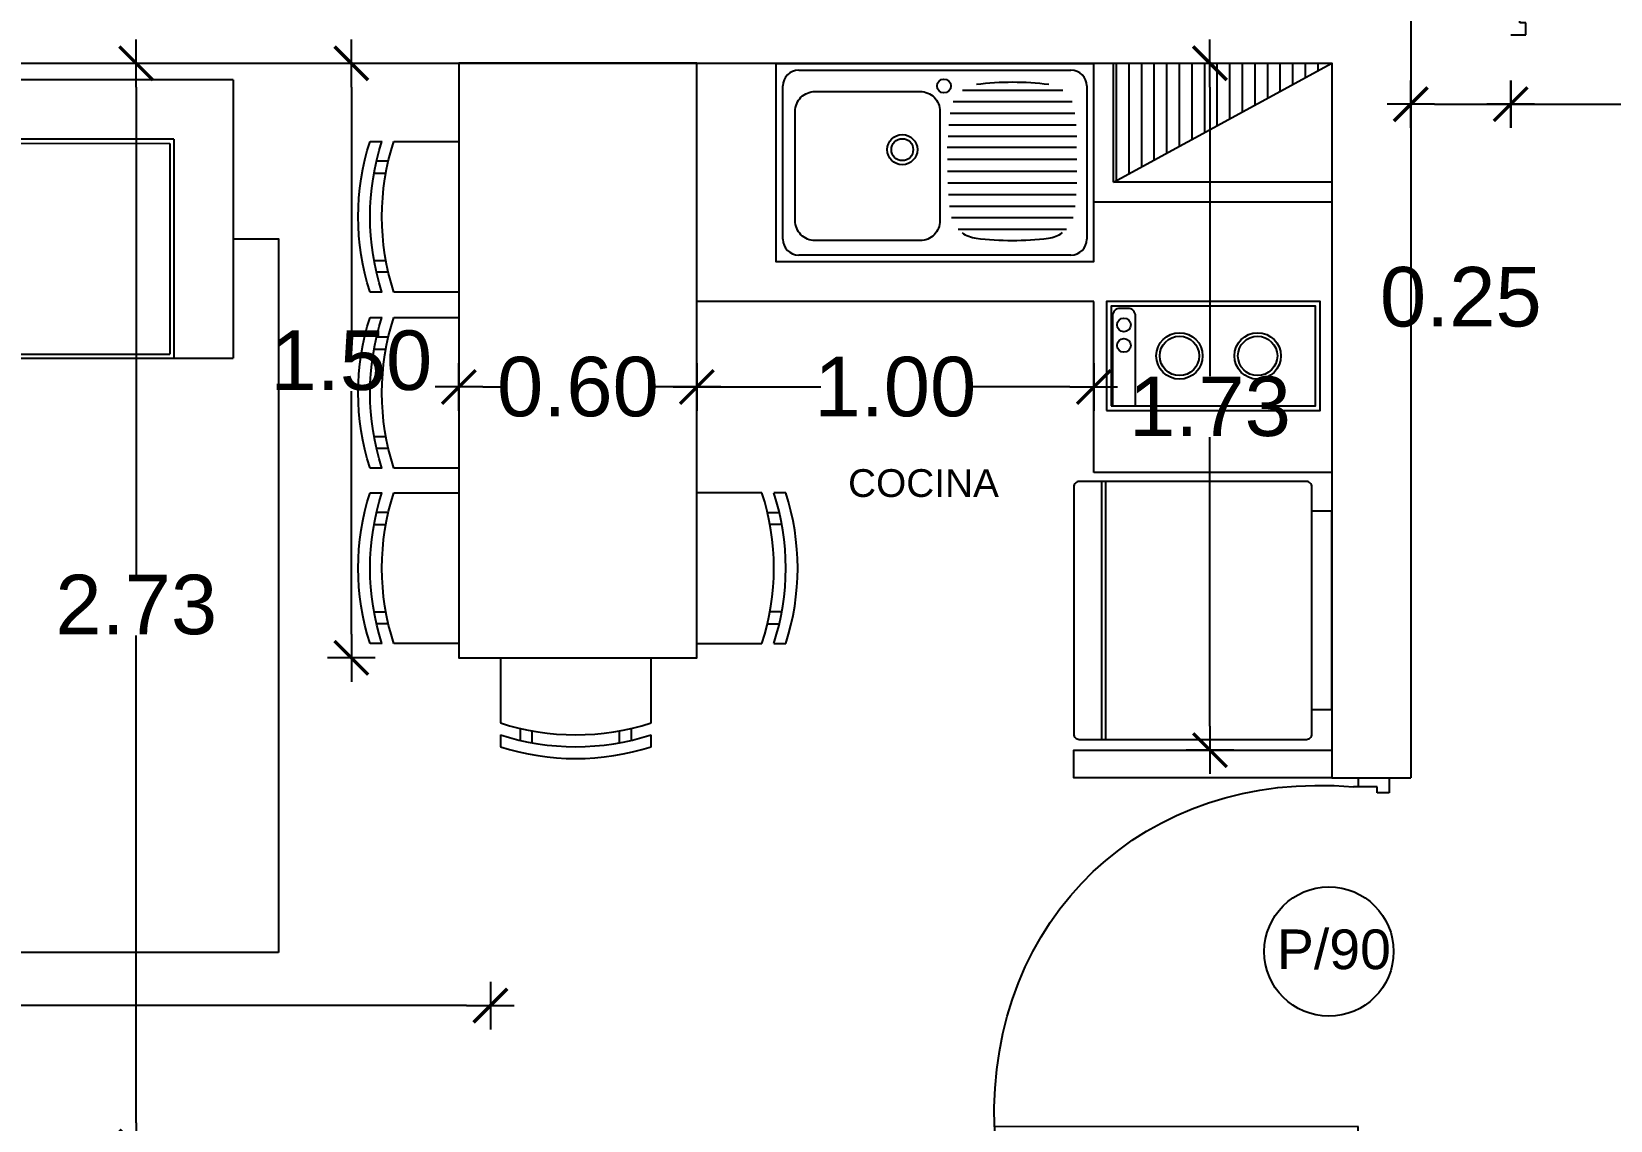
# Model space of a CAD drawing. Header units: millimetres. Extents: x 1217 to 2428, y 234 to 644.
# Drawn here: x 2355.761 to 2359.741, y 541.762 to 544.506 of the extents above; entities that cross this region are included whole.
import ezdxf

# ---------------------------------------------------------------- set-up
doc = ezdxf.new("R2010")
doc.units = ezdxf.units.MM
doc.layers.get('0').update_dxf_attribs({"lineweight": 5})
for name, color, linetype in [('0.1', 251, 'Continuous'), ('0.3', 6, 'Continuous'), ('ARTEFACTOS', 4, 'Continuous'), ('COTAS INTERIORES', 3, 'Continuous'), ('Muebles', 8, 'Continuous'), ('muros', 7, 'Continuous'), ('PUERTAS', 2, 'Continuous'), ('SHAFT', 3, 'Continuous'), ('Texto', 1, 'Continuous')]:
    doc.layers.add(name, color=color, linetype=linetype)
doc.styles.add('INTERARQ', font='arial.ttf')
doc.styles.get("Standard").update_dxf_attribs({"font": 'arial.ttf'})
doc.dimstyles.new('ESCALA_1-50', dxfattribs={"dimtxt": 0.15, "dimasz": 0.06, "dimexe": 0.18, "dimexo": 0.0625, "dimgap": 0, "dimtad": 0, "dimtih": 1, "dimtoh": 1, "dimzin": 0, "dimdsep": 46, "dimtxsty": 'INTERARQ', "dimblk": 'DIMTICK', "dimcen": 0, "dimse1": 1, "dimse2": 1, "dimclrd": 256, "dimclre": 1, "dimclrt": 2, "dimadec": 0, "dimazin": 0, "dimtfac": 4.5, "dimtofl": 0, "dimtmove": 2, "dimatfit": 3, "dimldrblk": 'DIMTICK', "dimfxl": 1, "dimtolj": 1, "dimtzin": 0, "dimarcsym": 0})

# ---------------------------------------------------------------- blocks, each defined once
blk = doc.blocks.new('FGFGFGFG')
at = {"layer": 'PUERTAS'}
for p, q in [((381629.7039, 7752655.4584), (381629.6607, 7752655.4584)), ((381629.6607, 7752655.4584), (381629.6608, 7752654.6488)), ((381629.704, 7752654.638), (381629.7039, 7752655.4584)), ((381629.6608, 7752654.6488), (381629.6608, 7752654.5949)), ((381630.4704, 7752654.5949), (381630.4704, 7752654.6488)), ((381629.6406, 7752654.638), (381629.6608, 7752654.638)), ((381629.6608, 7752654.638), (381629.704, 7752654.638)), ((381630.4906, 7752654.638), (381630.4704, 7752654.638)), ((381629.6608, 7752654.5949), (381629.6742, 7752654.5949)), ((381629.6742, 7752654.5949), (381629.6742, 7752654.568)), ((381630.4569, 7752654.5949), (381630.4704, 7752654.5949)), ((381630.4569, 7752654.568), (381630.4569, 7752654.5949)), ((381629.6742, 7752654.568), (381629.6406, 7752654.568)), ((381630.4906, 7752654.568), (381630.4569, 7752654.568))]:
    blk.add_line(p, q, dxfattribs=at)
at = {"layer": 'PUERTAS', "extrusion": (0, 0, -1)}
blk.add_ellipse((381629.5735, 7752654.5673), major_axis=(0.7057, 0.6681), ratio=0.836444, start_param=-0.755704, end_param=0.755704, dxfattribs=at)
blk = doc.blocks.new('REFRI')
at = {"layer": 'ARTEFACTOS'}
for p, q in [((-0.58, -0.325), (-0.58, 0.325)), ((-0.57, -0.325), (-0.57, 0.325))]:
    blk.add_line(p, q, dxfattribs=at)
blk.add_lwpolyline([(-0.6368, 0.325), (-0.0632, 0.325, -0.414214), (-0.05, 0.3118), (-0.05, -0.3118, -0.414214), (-0.0632, -0.325), (-0.6368, -0.325, -0.414214), (-0.65, -0.3118), (-0.65, 0.3118, -0.414214)], format="xyb", close=True, dxfattribs=at)
blk.add_lwpolyline([(-0.05, 0.25), (0, 0.25), (0, -0.25), (-0.05, -0.25)], dxfattribs=at)
blk = doc.blocks.new('sillon 150')
at = {"layer": 'ARTEFACTOS'}
for p, q in [((1.151, 0.05), (-0.651, 0.05)), ((-0.651, 0.05), (-0.651, -0.6515)), ((1.151, 0.05), (1.151, -0.6515)), ((1.001, -0.1), (-0.501, -0.1)), ((-0.501, -0.1), (-0.501, -0.6515)), ((-0.501, -0.1098), (-0.501, -0.1098)), ((-0.491, -0.11), (0.991, -0.1103)), ((-0.491, -0.11), (-0.491, -0.6415)), ((0.001, -0.1), (0.001, -0.6515)), ((0.501, -0.1), (0.501, -0.6515)), ((0.991, -0.1103), (0.991, -0.6415)), ((1.001, -0.1), (1.001, -0.6515)), ((-0.651, -0.6515), (-0.501, -0.6515)), ((-0.501, -0.6515), (1.001, -0.6515)), ((-0.491, -0.6415), (0.991, -0.6415)), ((1.001, -0.6515), (1.151, -0.6515))]:
    blk.add_line(p, q, dxfattribs=at)
blk = doc.blocks.new('LAVPLATO')
at = {"layer": 'ARTEFACTOS'}
for p, q in [((-0.343, -0.017), (0.343, -0.017)), ((-0.383, -0.443), (-0.383, -0.057)), ((0.0694, -0.0675), (0.3226, -0.0675)), ((0.383, -0.057), (0.383, -0.443)), ((0.0458, -0.0965), (0.3462, -0.0965)), ((0.0357, -0.1545), (0.3563, -0.1545)), ((0.0387, -0.1255), (0.3533, -0.1255)), ((0.0338, -0.1835), (0.3582, -0.1835)), ((0.0315, -0.2115), (0.3574, -0.2115)), ((0.0319, -0.2415), (0.3578, -0.2415)), ((0.0323, -0.2715), (0.3582, -0.2715)), ((0.0327, -0.3015), (0.3578, -0.3015)), ((0.0342, -0.3305), (0.3563, -0.3305)), ((0.0342, -0.3305), (0.3563, -0.3305)), ((0.0369, -0.3595), (0.3536, -0.3595)), ((0.0369, -0.3595), (0.3536, -0.3595)), ((0.0416, -0.3885), (0.3489, -0.3885)), ((0.0586, -0.4175), (0.3319, -0.4175)), ((0.343, -0.483), (-0.343, -0.483))]:
    blk.add_line(p, q, dxfattribs=at)
blk.add_lwpolyline([(-0.4, 0), (0.4, 0), (0.4, -0.5), (-0.4, -0.5)], close=True, dxfattribs=at)
blk.add_lwpolyline([(-0.302, -0.0709), (-0.037, -0.0709, -0.414214), (0.013, -0.1209), (0.013, -0.3965, -0.414214), (-0.037, -0.4465), (-0.302, -0.4465, -0.414214), (-0.352, -0.3965), (-0.352, -0.1209, -0.414214)], format="xyb", close=True, dxfattribs=at)
for centre, radius in [((0.023, -0.057), 0.0175), ((-0.082, -0.2175), 0.038), ((-0.082, -0.2175), 0.0275)]:
    blk.add_circle(centre, radius, dxfattribs=at)
for centre, radius, start, end in [((-0.343, -0.057), 0.04, 90, 180), ((0.343, -0.057), 0.04, 360, 90), ((0.196, -0.7978), 0.75, 83.0207, 96.9793), ((0.1132, -0.3662), 0.075, 233.5695, 263.0207), ((0.2773, -0.3662), 0.075, 276.9793, 306.4305), ((-0.343, -0.443), 0.04, 180, 270), ((0.1952, 0.3038), 0.75, 263.0207, 276.9793), ((0.343, -0.443), 0.04, 270, 360)]:
    blk.add_arc(centre, radius, start, end, dxfattribs=at)
blk = doc.blocks.new('silla')
at = {"layer": '0.1', "ltscale": 3}
for p, q in [((0.1638, 0.38), (0, 0.38)), ((0.2238, 0.38), (0.1938, 0.38)), ((0.1777, 0.33), (0.2077, 0.33)), ((0.2139, 0.3), (0.1839, 0.3)), ((0.2139, 0.08), (0.1839, 0.08)), ((0.1777, 0.05), (0.2077, 0.05)), ((0, 0), (0.1638, 0)), ((0.1938, 0), (0.2238, 0))]:
    blk.add_line(p, q, dxfattribs=at)
for centre in [(-0.4228, 0.19), (-0.3928, 0.19), (-0.3628, 0.19)]:
    blk.add_arc(centre, 0.6167, 342.0547, 17.9453, dxfattribs=at)
blk = doc.blocks.new('DIMTICK')
at = {"color": 1}
for p, q in [((0, 1), (0, -1)), ((-1, 0), (1, 0))]:
    blk.add_line(p, q, dxfattribs=at)
at = {"color": 3, "const_width": 0.141}
blk.add_lwpolyline([(0.707, 0.707), (-0.707, -0.707)], dxfattribs=at)
blk = doc.blocks.new('*D485')
at = {"layer": 'COTAS INTERIORES', "lineweight": -2, "ltscale": 3, "transparency": 16777216}
blk.add_line((2359.2974, 544.3228), (2359.4294, 544.3228), dxfattribs=at)
at = {"layer": 'Defpoints', "color": 0, "ltscale": 3, "transparency": 16777216}
for p in [(2359.2374, 544.5057, 0), (2359.4894, 544.5057, 0), (2359.4894, 544.3228)]:
    blk.add_point(p, dxfattribs=at)
at = {"layer": 'COTAS INTERIORES', "lineweight": -2, "ltscale": 3, "transparency": 16777216, "xscale": 0.06, "yscale": 0.06, "zscale": 0.06, "rotation": 180}
blk.add_blockref('DIMTICK', (2359.2374, 544.3228), dxfattribs=at)
at = {"layer": 'COTAS INTERIORES', "lineweight": -2, "ltscale": 3, "transparency": 16777216, "xscale": 0.06, "yscale": 0.06, "zscale": 0.06}
blk.add_blockref('DIMTICK', (2359.4894, 544.3228), dxfattribs=at)
at = {"layer": 'COTAS INTERIORES', "color": 2, "ltscale": 3, "transparency": 16777216, "insert": (2359.3634, 543.8364), "char_height": 0.15, "attachment_point": 5, "style": 'INTERARQ'}
blk.add_mtext('\\A1;0.25', dxfattribs=at)
blk = doc.blocks.new('*D486')
at = {"layer": 'COTAS INTERIORES', "lineweight": -2, "ltscale": 3, "transparency": 16777216}
for p, q in [((2359.5494, 544.3228), (2359.769, 544.3228)), ((2360.3794, 544.3228), (2360.1598, 544.3228))]:
    blk.add_line(p, q, dxfattribs=at)
at = {"layer": 'Defpoints', "color": 0, "ltscale": 3, "transparency": 16777216}
for p in [(2359.4894, 544.5057, 0), (2360.4394, 544.3228), (2360.4394, 544.2281)]:
    blk.add_point(p, dxfattribs=at)
at = {"layer": 'COTAS INTERIORES', "lineweight": -2, "ltscale": 3, "transparency": 16777216, "xscale": 0.06, "yscale": 0.06, "zscale": 0.06, "rotation": 180}
blk.add_blockref('DIMTICK', (2359.4894, 544.3228), dxfattribs=at)
at = {"layer": 'COTAS INTERIORES', "lineweight": -2, "ltscale": 3, "transparency": 16777216, "xscale": 0.06, "yscale": 0.06, "zscale": 0.06}
blk.add_blockref('DIMTICK', (2360.4394, 544.3228), dxfattribs=at)
at = {"layer": 'COTAS INTERIORES', "color": 2, "ltscale": 3, "transparency": 16777216, "insert": (2359.9644, 544.3228), "char_height": 0.15, "attachment_point": 5, "style": 'INTERARQ'}
blk.add_mtext('\\A1;0.95', dxfattribs=at)
blk = doc.blocks.new('*D524')
at = {"layer": 'COTAS INTERIORES', "lineweight": -2, "ltscale": 3, "transparency": 16777216}
for p, q in [((2356.0248, 544.3657), (2356.0248, 543.1373)), ((2356.0248, 541.7557), (2356.0248, 542.984))]:
    blk.add_line(p, q, dxfattribs=at)
at = {"layer": 'Defpoints', "color": 0, "ltscale": 3, "transparency": 16777216}
for p in [(2356.0248, 544.4257), (2356.5268, 544.4257, 0), (2356.6032, 541.6957, 0)]:
    blk.add_point(p, dxfattribs=at)
at = {"layer": 'COTAS INTERIORES', "lineweight": -2, "ltscale": 3, "transparency": 16777216, "xscale": 0.06, "yscale": 0.06, "zscale": 0.06}
for p, rotation in [((2356.0248, 544.4257), 90), ((2356.0248, 541.6957), 270)]:
    blk.add_blockref('DIMTICK', p, dxfattribs=dict(at, rotation=rotation))
at = {"layer": 'COTAS INTERIORES', "color": 2, "ltscale": 3, "transparency": 16777216, "insert": (2356.0248, 543.0607), "char_height": 0.15, "attachment_point": 5, "style": 'INTERARQ'}
blk.add_mtext('\\A1;2.73', dxfattribs=at)
blk = doc.blocks.new('*D525')
at = {"layer": 'COTAS INTERIORES', "lineweight": -2, "ltscale": 3, "transparency": 16777216}
for p, q in [((2354.1784, 542.0509), (2355.3221, 542.0509)), ((2356.8575, 542.0509), (2355.7138, 542.0509))]:
    blk.add_line(p, q, dxfattribs=at)
at = {"layer": 'Defpoints', "color": 0, "ltscale": 3, "transparency": 16777216}
for p in [(2356.9175, 542.0509), (2354.1184, 541.8105, 0), (2356.9175, 541.6957, 0)]:
    blk.add_point(p, dxfattribs=at)
at = {"layer": 'COTAS INTERIORES', "lineweight": -2, "ltscale": 3, "transparency": 16777216, "xscale": 0.06, "yscale": 0.06, "zscale": 0.06, "rotation": 180}
blk.add_blockref('DIMTICK', (2354.1184, 542.0509), dxfattribs=at)
at = {"layer": 'COTAS INTERIORES', "lineweight": -2, "ltscale": 3, "transparency": 16777216, "xscale": 0.06, "yscale": 0.06, "zscale": 0.06}
blk.add_blockref('DIMTICK', (2356.9175, 542.0509), dxfattribs=at)
at = {"layer": 'COTAS INTERIORES', "color": 2, "ltscale": 3, "transparency": 16777216, "insert": (2355.518, 542.0509), "char_height": 0.15, "attachment_point": 5, "style": 'INTERARQ'}
blk.add_mtext('\\A1;2.80', dxfattribs=at)
blk = doc.blocks.new('*D526')
at = {"layer": 'COTAS INTERIORES', "lineweight": -2, "ltscale": 3, "transparency": 16777216}
for p, q in [((2357.498, 543.61), (2357.7506, 543.61)), ((2358.3782, 543.61), (2358.1256, 543.61))]:
    blk.add_line(p, q, dxfattribs=at)
at = {"layer": 'Defpoints', "color": 0, "ltscale": 3, "transparency": 16777216}
for p in [(2357.438, 543.6242, 0), (2358.4382, 543.6103, 0), (2358.4382, 543.61)]:
    blk.add_point(p, dxfattribs=at)
at = {"layer": 'COTAS INTERIORES', "lineweight": -2, "ltscale": 3, "transparency": 16777216, "xscale": 0.06, "yscale": 0.06, "zscale": 0.06, "rotation": 180}
blk.add_blockref('DIMTICK', (2357.438, 543.61), dxfattribs=at)
at = {"layer": 'COTAS INTERIORES', "lineweight": -2, "ltscale": 3, "transparency": 16777216, "xscale": 0.06, "yscale": 0.06, "zscale": 0.06}
blk.add_blockref('DIMTICK', (2358.4382, 543.61), dxfattribs=at)
at = {"layer": 'COTAS INTERIORES', "color": 2, "ltscale": 3, "transparency": 16777216, "insert": (2357.9381, 543.61), "char_height": 0.15, "attachment_point": 5, "style": 'INTERARQ'}
blk.add_mtext('\\A1;1.00', dxfattribs=at)
blk = doc.blocks.new('*D527')
at = {"layer": 'COTAS INTERIORES', "lineweight": -2, "ltscale": 3, "transparency": 16777216}
for p, q in [((2356.5669, 544.3657), (2356.5669, 543.753)), ((2356.5669, 542.9872), (2356.5669, 543.5998))]:
    blk.add_line(p, q, dxfattribs=at)
at = {"layer": 'Defpoints', "color": 0, "ltscale": 3, "transparency": 16777216}
for p in [(2356.5669, 544.4257), (2357.138, 544.4257, 0), (2357.138, 542.9272, 0)]:
    blk.add_point(p, dxfattribs=at)
at = {"layer": 'COTAS INTERIORES', "lineweight": -2, "ltscale": 3, "transparency": 16777216, "xscale": 0.06, "yscale": 0.06, "zscale": 0.06}
for p, rotation in [((2356.5669, 544.4257), 90), ((2356.5669, 542.9272), 270)]:
    blk.add_blockref('DIMTICK', p, dxfattribs=dict(at, rotation=rotation))
at = {"layer": 'COTAS INTERIORES', "color": 2, "ltscale": 3, "transparency": 16777216, "insert": (2356.5669, 543.6764), "char_height": 0.15, "attachment_point": 5, "style": 'INTERARQ'}
blk.add_mtext('\\A1;1.50', dxfattribs=at)
blk = doc.blocks.new('*D528')
at = {"layer": 'COTAS INTERIORES', "lineweight": -2, "ltscale": 3, "transparency": 16777216}
for p, q in [((2356.898, 543.61), (2356.9435, 543.61)), ((2357.378, 543.61), (2357.3326, 543.61))]:
    blk.add_line(p, q, dxfattribs=at)
at = {"layer": 'Defpoints', "color": 0, "ltscale": 3, "transparency": 16777216}
for p in [(2357.438, 543.6242, 0), (2356.838, 543.61), (2356.838, 542.9272)]:
    blk.add_point(p, dxfattribs=at)
at = {"layer": 'COTAS INTERIORES', "lineweight": -2, "ltscale": 3, "transparency": 16777216, "xscale": 0.06, "yscale": 0.06, "zscale": 0.06, "rotation": 180}
blk.add_blockref('DIMTICK', (2356.838, 543.61), dxfattribs=at)
at = {"layer": 'COTAS INTERIORES', "lineweight": -2, "ltscale": 3, "transparency": 16777216, "xscale": 0.06, "yscale": 0.06, "zscale": 0.06}
blk.add_blockref('DIMTICK', (2357.438, 543.61), dxfattribs=at)
at = {"layer": 'COTAS INTERIORES', "color": 2, "ltscale": 3, "transparency": 16777216, "insert": (2357.138, 543.61), "char_height": 0.15, "attachment_point": 5, "style": 'INTERARQ'}
blk.add_mtext('\\A1;0.60', dxfattribs=at)
blk = doc.blocks.new('*D529')
at = {"layer": 'COTAS INTERIORES', "lineweight": -2, "ltscale": 3, "transparency": 16777216}
for p, q in [((2358.7312, 544.3657), (2358.7312, 543.6369)), ((2358.7312, 542.7548), (2358.7312, 543.4836))]:
    blk.add_line(p, q, dxfattribs=at)
at = {"layer": 'Defpoints', "color": 0, "ltscale": 3, "transparency": 16777216}
for p in [(2358.388, 544.4257, 0), (2358.7312, 544.4257), (2358.388, 542.6948, 0)]:
    blk.add_point(p, dxfattribs=at)
at = {"layer": 'COTAS INTERIORES', "lineweight": -2, "ltscale": 3, "transparency": 16777216, "xscale": 0.06, "yscale": 0.06, "zscale": 0.06}
for p, rotation in [((2358.7312, 544.4257), 90), ((2358.7312, 542.6948), 270)]:
    blk.add_blockref('DIMTICK', p, dxfattribs=dict(at, rotation=rotation))
at = {"layer": 'COTAS INTERIORES', "color": 2, "ltscale": 3, "transparency": 16777216, "insert": (2358.7312, 543.5603), "char_height": 0.15, "attachment_point": 5, "style": 'INTERARQ'}
blk.add_mtext('\\A1;1.73', dxfattribs=at)

msp = doc.modelspace()

# ---------------------------------------------------------------- hatches: boundary and pattern name
at = {"layer": 'SHAFT'}
h = msp.add_hatch(dxfattribs=at)
h.set_pattern_fill('ANSI31', color=256, scale=0.01, angle=-315, style=0)
h.set_pattern_definition([(90, (-7750930.562246, 382098.49363), (-0.03174976396298, 8e-17), [])])
h.paths.add_polyline_path([(2358.4881, 544.42574), (2358.48813, 544.1258), (2359.03794, 544.42574)])

# ---------------------------------------------------------------- linework, layer by layer
at = {"layer": '0.1', "ltscale": 3, "elevation": 0}
msp.add_lwpolyline([(2357.43802, 544.42574), (2356.83802, 544.42574), (2356.83802, 542.92721), (2357.43802, 542.92721), (2357.43802, 544.42574)], dxfattribs=at)
at = {"layer": '0.3', "elevation": 0}
for points in [[(2359.03797, 544.0758), (2358.43813, 544.0758), (2358.43816, 544.4258)], [(2359.03797, 542.62488), (2358.38798, 542.62488), (2358.38798, 542.69488), (2359.03797, 542.69488)]]:
    msp.add_lwpolyline(points, dxfattribs=at)
msp.add_lwpolyline([(2358.48813, 544.1258), (2358.48813, 544.4258), (2359.03797, 544.42574), (2359.03797, 544.1258)], close=True, dxfattribs=at)
at = {"layer": 'ARTEFACTOS'}
for p, q in [((2358.43818, 543.82574, 0), (2357.43802, 543.82574, 0)), ((2358.43818, 543.39487, 0), (2358.43818, 543.82574, 0)), ((2358.48549, 543.78884, 0), (2358.48549, 543.56245, 0)), ((2358.52407, 543.80819, 0), (2358.50485, 543.80819, 0)), ((2358.54343, 543.56245, 0), (2358.54343, 543.78884, 0))]:
    msp.add_line(p, q, dxfattribs=at)
at = {"layer": 'ARTEFACTOS', "elevation": 0}
for points in [[(2357.43802, 543.82574), (2357.43802, 544.42574)], [(2356.26929, 543.98329), (2356.38342, 543.98329), (2356.38342, 542.99746)], [(2359.03797, 543.39487), (2358.43818, 543.39487)], [(2356.38342, 542.99746), (2356.38342, 542.18435)], [(2356.38342, 542.18435), (2354.68809, 542.18435)]]:
    msp.add_lwpolyline(points, dxfattribs=at)
for points in [[(2358.4703, 543.55074), (2359.0086, 543.55074), (2359.0086, 543.82574), (2358.4703, 543.82574)], [(2358.48201, 543.56245), (2358.9969, 543.56245), (2358.9969, 543.81404), (2358.48201, 543.81404)]]:
    msp.add_lwpolyline(points, close=True, dxfattribs=at)
at = {"layer": 'ARTEFACTOS'}
for centre, major_axis, start_param, end_param in [((2358.50485, 543.78884, 0), (-0.01369, -0.01369), 3.9269908, 5.4977871), ((2358.51417, 543.76646, 0), (-0.01221, -0.01221), 2.3561945, 8.6393798), ((2358.52407, 543.78884, 0), (0.01369, -0.01369), 0.7853982, 2.3561945), ((2358.51417, 543.71465, 0), (-0.01221, -0.01221), 2.3561945, 8.6393798), ((2358.65418, 543.68824, 0), (-0.04137, 0.04137), 3.9269908, 10.2101761), ((2358.65418, 543.68824, 0), (-0.03508, -0.03508), 2.3561945, 8.6393798), ((2358.85134, 543.68824, 0), (-0.04137, 0.04137), 3.9269908, 10.2101761), ((2358.85134, 543.68824, 0), (-0.03508, -0.03508), 2.3561945, 8.6393798)]:
    msp.add_ellipse(centre, major_axis=major_axis, ratio=1, start_param=start_param, end_param=end_param, dxfattribs=at)
at = {"layer": 'muros'}
for p, q in [((2359.03816, 544.42574, 0), (2359.03797, 542.62488, 0)), ((2359.03797, 542.62488, 0), (2359.23747, 542.62488, 0))]:
    msp.add_line(p, q, dxfattribs=at)
at = {"layer": 'muros', "elevation": 0}
for points in [[(2354.58847, 544.62573), (2359.23744, 544.62574), (2359.23747, 542.62488)], [(2352.87842, 544.42574), (2359.03747, 544.42574)]]:
    msp.add_lwpolyline(points, dxfattribs=at)
at = {"layer": 'SHAFT'}
msp.add_line((2358.4881, 544.21575, 0), (2358.4881, 544.42574, 0), dxfattribs=at)
at = {"layer": 'SHAFT', "elevation": 0}
msp.add_lwpolyline([(2358.48813, 544.1258), (2359.03794, 544.42574)], dxfattribs=at)
at = {"layer": 'Texto'}
msp.add_circle((2359.031, 542.18714, 0), 0.16297, dxfattribs=at)

# ---------------------------------------------------------------- block references
at = {"layer": '0.1', "yscale": 0.9999925657630349, "zscale": 0.9999925657630349}
for p, xscale in [((2356.83802, 543.84903, 0), -0.9999925657630349), ((2356.83802, 543.40535, 0), -0.9999925657630349), ((2356.83802, 542.96338, 0), -0.9999925657630349), ((2357.43802, 542.96338, 0), 0.9999925657630349)]:
    msp.add_blockref('silla', p, dxfattribs=dict(at, xscale=xscale))
at = {"layer": '0.1', "xscale": 0.9999925657630349, "yscale": 0.9999925657630349, "zscale": 0.9999925657630349, "rotation": 270}
msp.add_blockref('silla', (2356.9425, 542.92721, 0), dxfattribs=at)
at = {"layer": 'ARTEFACTOS', "xscale": 0.9999925657630362, "yscale": 0.9999925657630362, "zscale": 0.9999925657630362, "rotation": 0.001789082676736665}
msp.add_blockref('sillon 150', (2355.11828, 544.33433, 0), dxfattribs=at)
at = {"layer": 'Muebles', "xscale": 0.9999925657630349, "yscale": 0.9999925657630349, "zscale": 0.9999925657630349}
msp.add_blockref('LAVPLATO', (2358.03765, 544.42561, 0), dxfattribs=at)
at = {"layer": 'Muebles', "xscale": -0.9999925657630349, "yscale": 0.9999925657630349, "zscale": 0.9999925657630349, "rotation": 180}
msp.add_blockref('REFRI', (2359.03797, 543.04683, 0), dxfattribs=at)
at = {"layer": 'PUERTAS', "xscale": -1.117638750408717, "yscale": 1.117638750408717, "zscale": 1.117638750408717}
msp.add_blockref('FGFGFGFG', (428884.51398, -8664122.66624, 0), dxfattribs=at)
at = {"layer": 'PUERTAS', "xscale": 1.117638750408717, "yscale": 1.117638750408717, "zscale": 1.117638750408717, "rotation": 90.00000000000001}
msp.add_blockref('FGFGFGFG', (8667026.34665, -425982.39971, 0), dxfattribs=at)

# ---------------------------------------------------------------- texts
at = {"layer": 'Texto', "attachment_point": 5}
for s, insert, char_height, width in [('COCINA', (2358.00906, 543.36732, 0), 0.069999, 0.4782868), ('{\\fArial|b0|i0|c0|p34;\\C256;P/90}', (2359.04352, 542.19203, 0), 0.0999993, 3.0886563)]:
    msp.add_mtext(s, dxfattribs=dict(at, insert=insert, char_height=char_height, width=width))

# ---------------------------------------------------------------- dimensions: what is measured, and where the dimension line sits
at = {"layer": 'COTAS INTERIORES', "ltscale": 3}
for base, p1, p2, picture, middle in [((2359.48936, 544.32276, 0), (2359.23745, 544.5057, 0), (2359.48936, 544.5057, 0), '*D485', (2359.3634, 543.83641, 0)), ((2360.43938, 544.32276, 0), (2359.48936, 544.5057, 0), (2360.43938, 544.22812, 0), '*D486', (2359.96437, 544.32276, 0)), ((2356.83802, 543.61002, 0), (2357.43802, 543.62419, 0), (2356.83802, 542.92717, 0), '*D528', (2357.13802, 543.61002, 0)), ((2358.43818, 543.61002, 0), (2357.43802, 543.62419, 0), (2358.43818, 543.61027, 0), '*D526', (2357.9381, 543.61002, 0)), ((2356.91754, 542.05087, 0), (2354.11841, 541.81051, 0), (2356.91754, 541.69565, 0), '*D525', (2355.51797, 542.05087, 0))]:
    dim = msp.add_linear_dim(base=base, p1=p1, p2=p2, dimstyle='ESCALA_1-50', dxfattribs=at)
    dim.commit()
    dim.dimension.update_dxf_attribs({"geometry": picture, "text_midpoint": middle})
for base, p1, p2, picture, middle in [((2356.02481, 544.4257, 0), (2356.60322, 541.69565, 0), (2356.52682, 544.4257, 0), '*D524', (2356.02481, 543.06068, 0)), ((2356.56687, 544.4257, 0), (2357.13802, 542.92717, 0), (2357.13802, 544.4257, 0), '*D527', (2356.56687, 543.67643, 0)), ((2358.73124, 544.4257, 0), (2358.38798, 542.69484, 0), (2358.38798, 544.4257, 0), '*D529', (2358.73124, 543.56027, 0))]:
    dim = msp.add_linear_dim(base=base, p1=p1, p2=p2, angle=270, dimstyle='ESCALA_1-50', dxfattribs=at)
    dim.commit()
    dim.dimension.update_dxf_attribs({"geometry": picture, "text_midpoint": middle})

doc.saveas('drawing.dxf')
